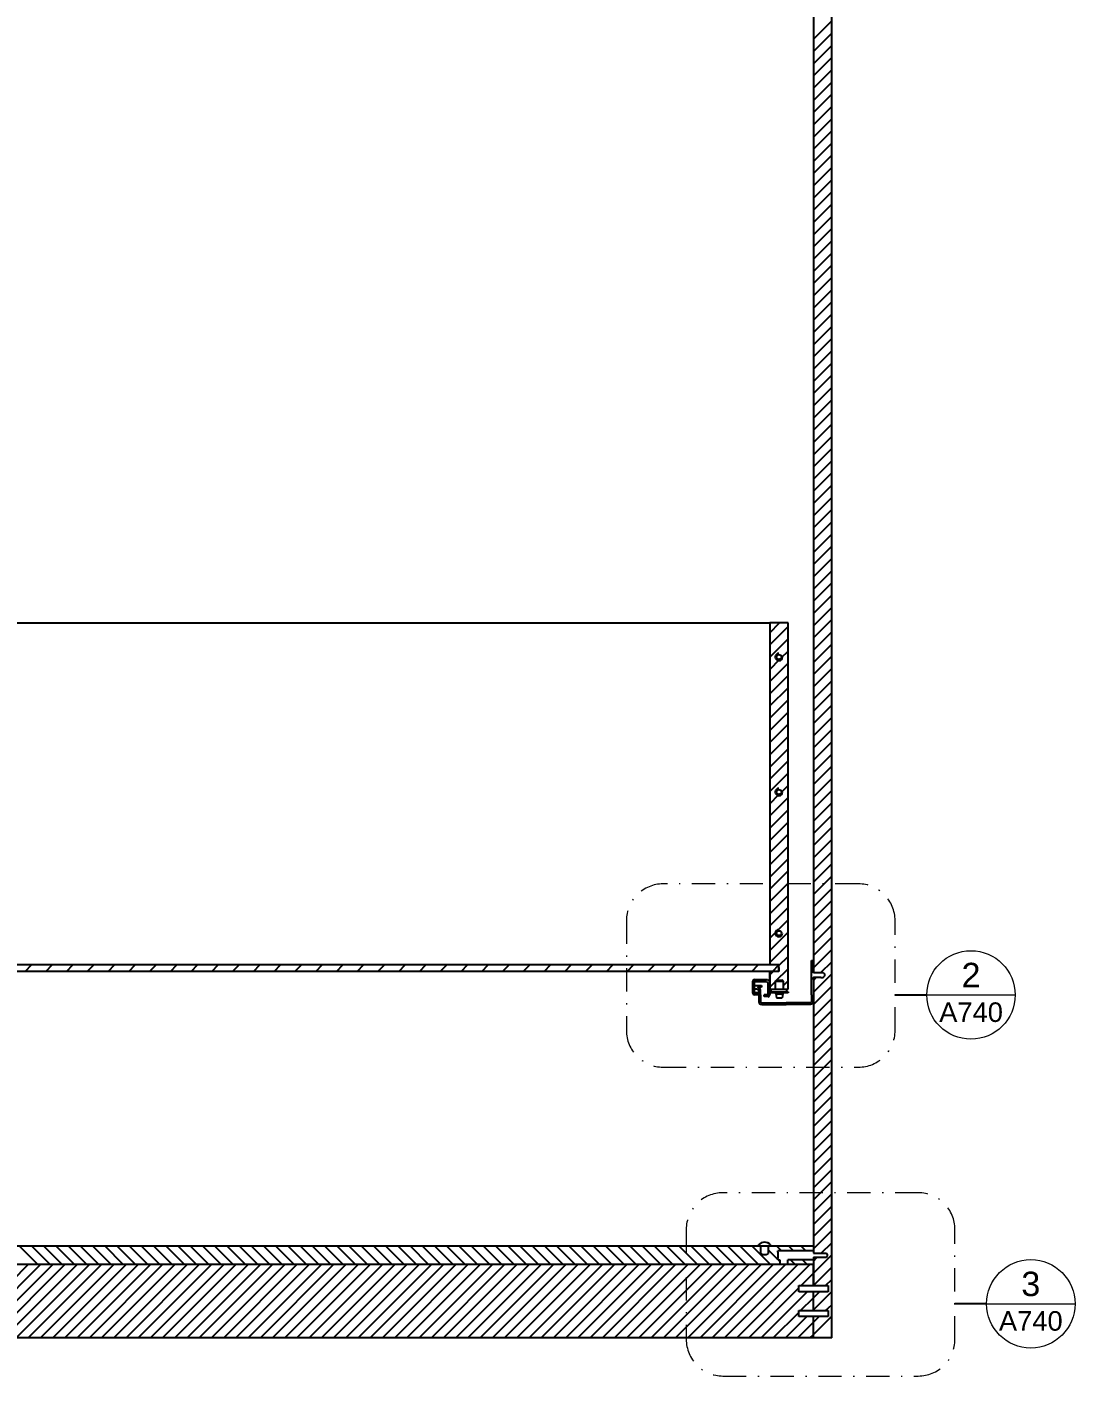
# Model space of a CAD drawing. Header units: centimetres. Extents: x -42 to 1204, y -514 to 706.
# Drawn here: x 44.5 to 130.4, y -514 to -403.5 of the extents above; entities that cross this region are included whole.
import ezdxf
from ezdxf.enums import TextEntityAlignment as Align

# ---------------------------------------------------------------- set-up
doc = ezdxf.new("R2010")
doc.units = ezdxf.units.CM
doc.header["$MEASUREMENT"] = 0
doc.linetypes.add('TRATTOPUNTO', pattern=[25.4, 12.7, -6.35, 0, -6.35])
doc.layers.add('A-ANNO-SYMB', color=3, linetype='Continuous', lineweight=18)
for name, color, linetype in [('filatura', 8, 'Continuous'), ('Livello 1', 175, 'Continuous'), ('particolari', 7, 'Continuous')]:
    doc.layers.add(name, color=color, linetype=linetype)
doc.styles.add('ARIAL', font='Arial.ttf')
doc.styles.get("Standard").update_dxf_attribs({"font": 'Arial.ttf'})

# ---------------------------------------------------------------- blocks, each defined once
blk = doc.blocks.new('DETAGLI')
at = {"layer": 'A-ANNO-SYMB', "linetype": 'Continuous'}
blk.add_line((486.66, 356.17), (504.76, 356.17), dxfattribs=at)
blk.add_circle((495.71, 356.17), 9.05, dxfattribs=at)
for tag, p in [('TAVOLA', (495.71, 362.76)), ('SEZIONE', (495.71, 354.67))]:
    blk.add_attdef(tag, text='', height=5, dxfattribs=at).set_placement(p, align=Align.TOP_CENTER)

msp = doc.modelspace()

# ---------------------------------------------------------------- hatches: boundary and pattern name
h = msp.add_hatch()
h.set_pattern_fill('JIS_WOOD', color=175, scale=1.7)
h.set_pattern_definition([(45, (-535.3846, -1293.5026), (-0.85, 0.85), [])])
h.paths.add_polyline_path([(106.11, -480.51), (106.11, -480.31), (38.75, -480.31), (38.75, -480.81), (39.5, -480.81), (105.36, -480.81), (106.11, -480.81)])

# ---------------------------------------------------------------- linework, layer by layer
for p, q in [((110.43, -504.83), (110.43, -309.63)), ((110.43, -504.83), (110.43, -309.63)), ((108.93, -310.54), (108.93, -480.94)), ((39.5, -452.31), (105.36, -452.31)), ((106.86, -452.31), (105.36, -452.31)), ((105.36, -452.31), (105.36, -470.61)), ((106.86, -482.31), (106.86, -452.31)), ((105.36, -470.61), (105.36, -479.51)), ((105.36, -479.51), (105.36, -480.31)), ((105.36, -480.81), (105.36, -481.41)), ((105.36, -482.31), (105.36, -480.81)), ((106.11, -480.81), (106.11, -480.81)), ((108.93, -481.34), (108.93, -503.91)), ((105.36, -481.41), (105.36, -481.61)), ((105.36, -481.61), (105.36, -481.81)), ((105.36, -481.81), (105.36, -482.31)), ((105.36, -482.31), (106.86, -482.31)), ((108.93, -503.33), (35.93, -503.33)), ((108.93, -504.24), (108.93, -504.83)), ((108.93, -504.83), (35.93, -504.83)), ((108.93, -506.56), (108.93, -504.83)), ((108.93, -504.83), (108.93, -506.56)), ((110.43, -510.83), (110.43, -504.83)), ((110.43, -510.83), (110.43, -504.83)), ((108.93, -508.6), (108.93, -507.06)), ((108.93, -510.83), (108.93, -509.1)), ((110.43, -510.83), (34.43, -510.83))]:
    msp.add_line(p, q)
at = {"color": 175, "linetype": 'Continuous'}
for p, q in [((108.93, -404.55), (110.43, -403.05)), ((108.93, -405.55), (110.43, -404.05)), ((108.93, -406.55), (110.43, -405.05)), ((108.93, -407.55), (110.43, -406.05)), ((108.93, -408.55), (110.43, -407.05)), ((108.93, -409.55), (110.43, -408.05)), ((108.93, -410.55), (110.43, -409.05)), ((108.93, -411.55), (110.43, -410.05)), ((108.93, -412.55), (110.43, -411.05)), ((108.93, -413.55), (110.43, -412.05)), ((108.93, -414.55), (110.43, -413.05)), ((108.93, -415.55), (110.43, -414.05)), ((108.93, -416.55), (110.43, -415.05)), ((108.93, -417.55), (110.43, -416.05)), ((108.93, -418.55), (110.43, -417.05)), ((108.93, -419.55), (110.43, -418.05)), ((108.93, -420.55), (110.43, -419.05)), ((108.93, -421.55), (110.43, -420.05)), ((108.93, -422.55), (110.43, -421.05)), ((108.93, -423.55), (110.43, -422.05)), ((108.93, -424.55), (110.43, -423.05)), ((108.93, -425.55), (110.43, -424.05)), ((108.93, -426.55), (110.43, -425.05)), ((108.93, -427.55), (110.43, -426.05)), ((108.93, -428.55), (110.43, -427.05)), ((108.93, -429.55), (110.43, -428.05)), ((108.93, -430.55), (110.43, -429.05)), ((108.93, -431.55), (110.43, -430.05)), ((108.93, -432.55), (110.43, -431.05)), ((108.93, -433.55), (110.43, -432.05)), ((108.93, -434.55), (110.43, -433.05)), ((108.93, -435.55), (110.43, -434.05)), ((108.93, -436.55), (110.43, -435.05)), ((108.93, -437.55), (110.43, -436.05)), ((108.93, -438.55), (110.43, -437.05)), ((108.93, -439.55), (110.43, -438.05)), ((108.93, -440.55), (110.43, -439.05)), ((108.93, -441.55), (110.43, -440.05)), ((108.93, -442.55), (110.43, -441.05)), ((108.93, -443.55), (110.43, -442.05)), ((108.93, -444.55), (110.43, -443.05)), ((108.93, -445.55), (110.43, -444.05)), ((108.93, -446.55), (110.43, -445.05)), ((108.93, -447.55), (110.43, -446.05)), ((108.93, -448.55), (110.43, -447.05)), ((108.93, -449.55), (110.43, -448.05)), ((108.93, -450.55), (110.43, -449.05)), ((108.93, -451.55), (110.43, -450.05)), ((108.93, -452.55), (110.43, -451.05)), ((105.36, -453.12), (106.16, -452.31)), ((105.36, -454.12), (106.86, -452.62)), ((108.93, -453.55), (110.43, -452.05)), ((105.36, -455.12), (106.86, -453.62)), ((108.93, -454.55), (110.43, -453.05)), ((106.3, -455.18), (106.86, -454.62)), ((108.93, -455.55), (110.43, -454.05)), ((105.36, -456.12), (106.18, -455.3)), ((105.36, -457.12), (106.86, -455.62)), ((108.93, -456.55), (110.43, -455.05)), ((105.36, -458.12), (106.86, -456.62)), ((108.93, -457.55), (110.43, -456.05)), ((108.93, -458.55), (110.43, -457.05)), ((105.36, -459.12), (106.86, -457.62)), ((108.93, -459.55), (110.43, -458.05)), ((105.36, -460.12), (106.86, -458.62)), ((108.93, -460.55), (110.43, -459.05)), ((105.36, -461.12), (106.86, -459.62)), ((108.93, -461.55), (110.43, -460.05)), ((105.36, -462.12), (106.86, -460.62)), ((108.93, -462.55), (110.43, -461.05)), ((105.36, -463.12), (106.86, -461.62)), ((105.36, -464.12), (106.86, -462.62)), ((108.93, -463.55), (110.43, -462.05)), ((105.36, -465.12), (106.86, -463.62)), ((108.93, -464.55), (110.43, -463.05)), ((105.36, -466.12), (106.86, -464.62)), ((108.93, -465.55), (110.43, -464.05)), ((106.31, -466.17), (106.86, -465.62)), ((108.93, -466.55), (110.43, -465.05)), ((105.36, -467.12), (106.11, -466.36)), ((105.36, -468.12), (106.86, -466.62)), ((108.93, -467.55), (110.43, -466.05)), ((108.93, -468.55), (110.43, -467.05)), ((105.36, -469.12), (106.86, -467.62)), ((108.93, -469.55), (110.43, -468.05)), ((105.36, -470.12), (106.86, -468.62)), ((108.93, -470.55), (110.43, -469.05)), ((105.36, -471.12), (106.86, -469.62)), ((108.93, -471.55), (110.43, -470.05)), ((105.36, -472.12), (106.86, -470.62)), ((108.93, -472.55), (110.43, -471.05)), ((105.36, -473.12), (106.86, -471.62)), ((108.93, -473.55), (110.43, -472.05)), ((105.36, -474.12), (106.86, -472.62)), ((105.36, -475.12), (106.86, -473.62)), ((108.93, -474.55), (110.43, -473.05)), ((105.36, -476.12), (106.86, -474.62)), ((108.93, -475.55), (110.43, -474.05)), ((105.36, -477.12), (106.86, -475.62)), ((108.93, -476.55), (110.43, -475.05)), ((105.36, -478.12), (106.86, -476.62)), ((108.93, -477.55), (110.43, -476.05)), ((105.36, -479.12), (106.86, -477.62)), ((108.93, -478.55), (110.43, -477.05)), ((108.93, -479.55), (110.43, -478.05)), ((105.36, -480.12), (106.86, -478.62)), ((108.93, -480.55), (110.43, -479.05)), ((106.11, -480.37), (106.86, -479.62)), ((109.54, -480.94), (110.43, -480.05)), ((105.36, -481.12), (105.66, -480.81)), ((105.84, -481.63), (106.86, -480.62)), ((108.93, -482.55), (110.43, -481.05)), ((108.93, -481.55), (109.14, -481.34)), ((105.36, -482.12), (105.82, -481.66)), ((106.48, -481.99), (106.86, -481.62)), ((108.93, -483.55), (110.43, -482.05)), ((108.93, -484.55), (110.43, -483.05)), ((108.93, -485.55), (110.43, -484.05)), ((108.93, -486.55), (110.43, -485.05)), ((108.93, -487.55), (110.43, -486.05)), ((108.93, -488.55), (110.43, -487.05)), ((108.93, -489.55), (110.43, -488.05)), ((108.93, -490.55), (110.43, -489.05)), ((108.93, -491.55), (110.43, -490.05)), ((108.93, -492.55), (110.43, -491.05)), ((108.93, -493.55), (110.43, -492.05)), ((108.93, -494.55), (110.43, -493.05)), ((108.93, -495.55), (110.43, -494.05)), ((108.93, -496.55), (110.43, -495.05)), ((108.93, -497.55), (110.43, -496.05)), ((108.93, -498.55), (110.43, -497.05)), ((108.93, -499.55), (110.43, -498.05)), ((108.93, -500.55), (110.43, -499.05)), ((108.93, -501.55), (110.43, -500.05)), ((108.93, -502.55), (110.43, -501.05)), ((108.93, -503.55), (110.43, -502.05)), ((45.43, -504.83), (43.93, -503.33)), ((46.43, -504.83), (44.93, -503.33)), ((47.43, -504.83), (45.93, -503.33)), ((48.43, -504.83), (46.93, -503.33)), ((49.43, -504.83), (47.93, -503.33)), ((50.43, -504.83), (48.93, -503.33)), ((51.43, -504.83), (49.93, -503.33)), ((52.43, -504.83), (50.93, -503.33)), ((53.43, -504.83), (51.93, -503.33)), ((54.43, -504.83), (52.93, -503.33)), ((55.43, -504.83), (53.93, -503.33)), ((56.43, -504.83), (54.93, -503.33)), ((57.43, -504.83), (55.93, -503.33)), ((58.43, -504.83), (56.93, -503.33)), ((59.43, -504.83), (57.93, -503.33)), ((60.43, -504.83), (58.93, -503.33)), ((61.43, -504.83), (59.93, -503.33)), ((62.43, -504.83), (60.93, -503.33)), ((63.43, -504.83), (61.93, -503.33)), ((64.43, -504.83), (62.93, -503.33)), ((65.43, -504.83), (63.93, -503.33)), ((66.43, -504.83), (64.93, -503.33)), ((67.43, -504.83), (65.93, -503.33)), ((68.43, -504.83), (66.93, -503.33)), ((69.43, -504.83), (67.93, -503.33)), ((70.43, -504.83), (68.93, -503.33)), ((71.43, -504.83), (69.93, -503.33)), ((72.43, -504.83), (70.93, -503.33)), ((73.43, -504.83), (71.93, -503.33)), ((74.43, -504.83), (72.93, -503.33)), ((75.43, -504.83), (73.93, -503.33)), ((76.43, -504.83), (74.93, -503.33)), ((77.43, -504.83), (75.93, -503.33)), ((78.43, -504.83), (76.93, -503.33)), ((79.43, -504.83), (77.93, -503.33)), ((80.43, -504.83), (78.93, -503.33)), ((81.43, -504.83), (79.93, -503.33)), ((82.43, -504.83), (80.93, -503.33)), ((83.43, -504.83), (81.93, -503.33)), ((84.43, -504.83), (82.93, -503.33)), ((85.43, -504.83), (83.93, -503.33)), ((86.43, -504.83), (84.93, -503.33)), ((87.43, -504.83), (85.93, -503.33)), ((88.43, -504.83), (86.93, -503.33)), ((89.43, -504.83), (87.93, -503.33)), ((90.43, -504.83), (88.93, -503.33)), ((91.43, -504.83), (89.93, -503.33)), ((92.43, -504.83), (90.93, -503.33)), ((93.43, -504.83), (91.93, -503.33)), ((94.43, -504.83), (92.93, -503.33)), ((95.43, -504.83), (93.93, -503.33)), ((96.43, -504.83), (94.93, -503.33)), ((97.43, -504.83), (95.93, -503.33)), ((98.43, -504.83), (96.93, -503.33)), ((99.43, -504.83), (97.93, -503.33)), ((100.43, -504.83), (98.93, -503.33)), ((101.43, -504.83), (99.93, -503.33)), ((102.43, -504.83), (100.93, -503.33)), ((103.43, -504.83), (101.93, -503.33)), ((104.43, -504.83), (102.93, -503.33)), ((105.43, -504.83), (103.93, -503.33)), ((106.31, -503.71), (105.93, -503.33)), ((107.31, -503.71), (106.93, -503.33)), ((108.31, -503.71), (107.93, -503.33)), ((109.57, -503.91), (110.43, -503.05)), ((106.01, -504.41), (105.23, -503.63)), ((107.43, -504.83), (107.05, -504.44)), ((108.43, -504.83), (108.05, -504.44)), ((108.93, -505.55), (110.43, -504.05)), ((108.93, -504.55), (109.24, -504.24)), ((38.65, -510.83), (44.65, -504.83)), ((39.65, -510.83), (45.65, -504.83)), ((40.65, -510.83), (46.65, -504.83)), ((41.65, -510.83), (47.65, -504.83)), ((42.65, -510.83), (48.65, -504.83)), ((43.65, -510.83), (49.65, -504.83)), ((44.65, -510.83), (50.65, -504.83)), ((45.65, -510.83), (51.65, -504.83)), ((46.65, -510.83), (52.65, -504.83)), ((47.65, -510.83), (53.65, -504.83)), ((48.65, -510.83), (54.65, -504.83)), ((49.65, -510.83), (55.65, -504.83)), ((50.65, -510.83), (56.65, -504.83)), ((51.65, -510.83), (57.65, -504.83)), ((52.65, -510.83), (58.65, -504.83)), ((53.65, -510.83), (59.65, -504.83)), ((54.65, -510.83), (60.65, -504.83)), ((55.65, -510.83), (61.65, -504.83)), ((56.65, -510.83), (62.65, -504.83)), ((57.65, -510.83), (63.65, -504.83)), ((58.65, -510.83), (64.65, -504.83)), ((59.65, -510.83), (65.65, -504.83)), ((60.65, -510.83), (66.65, -504.83)), ((61.65, -510.83), (67.65, -504.83)), ((62.65, -510.83), (68.65, -504.83)), ((63.65, -510.83), (69.65, -504.83)), ((64.65, -510.83), (70.65, -504.83)), ((65.65, -510.83), (71.65, -504.83)), ((66.65, -510.83), (72.65, -504.83)), ((67.65, -510.83), (73.65, -504.83)), ((68.65, -510.83), (74.65, -504.83)), ((69.65, -510.83), (75.65, -504.83)), ((70.65, -510.83), (76.65, -504.83)), ((71.65, -510.83), (77.65, -504.83)), ((72.65, -510.83), (78.65, -504.83)), ((73.65, -510.83), (79.65, -504.83)), ((74.65, -510.83), (80.65, -504.83)), ((75.65, -510.83), (81.65, -504.83)), ((76.65, -510.83), (82.65, -504.83)), ((77.65, -510.83), (83.65, -504.83)), ((78.65, -510.83), (84.65, -504.83)), ((79.65, -510.83), (85.65, -504.83)), ((80.65, -510.83), (86.65, -504.83)), ((81.65, -510.83), (87.65, -504.83)), ((82.65, -510.83), (88.65, -504.83)), ((83.65, -510.83), (89.65, -504.83)), ((84.65, -510.83), (90.65, -504.83)), ((85.65, -510.83), (91.65, -504.83)), ((86.65, -510.83), (92.65, -504.83)), ((87.65, -510.83), (93.65, -504.83)), ((88.65, -510.83), (94.65, -504.83)), ((89.65, -510.83), (95.65, -504.83)), ((90.65, -510.83), (96.65, -504.83)), ((91.65, -510.83), (97.65, -504.83)), ((92.65, -510.83), (98.65, -504.83)), ((93.65, -510.83), (99.65, -504.83)), ((94.65, -510.83), (100.65, -504.83)), ((95.65, -510.83), (101.65, -504.83)), ((96.65, -510.83), (102.65, -504.83)), ((97.65, -510.83), (103.65, -504.83)), ((98.65, -510.83), (104.65, -504.83)), ((99.65, -510.83), (105.65, -504.83)), ((100.65, -510.83), (106.65, -504.83)), ((101.65, -510.83), (107.65, -504.83)), ((102.65, -510.83), (108.65, -504.83)), ((107.92, -506.56), (108.93, -505.55)), ((108.93, -506.55), (110.43, -505.05)), ((103.65, -510.83), (107.73, -506.75)), ((108.92, -506.56), (108.93, -506.55)), ((109.92, -506.56), (110.43, -506.05)), ((104.65, -510.83), (108.42, -507.06)), ((107.88, -508.6), (108.93, -507.55)), ((108.93, -508.55), (110.43, -507.05)), ((108.93, -507.55), (109.42, -507.06)), ((105.65, -510.83), (107.73, -508.75)), ((108.88, -508.6), (108.93, -508.55)), ((109.93, -508.6), (110.43, -508.12)), ((106.65, -510.83), (108.38, -509.1)), ((107.65, -510.83), (108.93, -509.55)), ((108.93, -510.55), (110.43, -509.05)), ((108.93, -509.55), (109.4, -509.1)), ((108.65, -510.83), (108.93, -510.55))]:
    msp.add_line(p, q, dxfattribs=at)
at = {"color": 3}
for p, q in [((118.22, -482.78), (115.62, -482.78)), ((123.11, -508.05), (120.52, -508.05))]:
    msp.add_line(p, q, dxfattribs=at)
msp.add_lwpolyline([(106.11, -480.51), (106.11, -480.81), (106.11, -480.31), (38.75, -480.31), (38.75, -480.81), (39.5, -480.81), (105.36, -480.81), (106.11, -480.81), (106.11, -480.81)])
at = {"layer": 'A-ANNO-SYMB', "linetype": 'TRATTOPUNTO', "ltscale": 0.15}
for points in [[(115.62, -485.68), (115.62, -476.68, 0.414214), (112.62, -473.68), (96.62, -473.68, 0.414214), (93.62, -476.68), (93.62, -485.68, 0.414214), (96.62, -488.68), (112.62, -488.68, 0.414214)], [(120.52, -510.96), (120.52, -501.96, 0.414214), (117.52, -498.96), (101.52, -498.96, 0.414214), (98.52, -501.96), (98.52, -510.96, 0.414214), (101.52, -513.96), (117.52, -513.96, 0.414214)]]:
    msp.add_lwpolyline(points, format="xyb", close=True, dxfattribs=at)
at = {"layer": 'filatura'}
for centre in [(106.11, -455.11), (106.11, -466.16), (106.11, -477.71)]:
    msp.add_arc(centre, 0.3, 90, 0, dxfattribs=at)
at = {"layer": 'Livello 1'}
msp.add_line((106.05, -504.44), (106.19, -504.58), dxfattribs=at)
at = {"layer": 'particolari'}
for p, q in [((108.78, -482.76), (108.78, -479.96)), ((108.78, -479.96), (108.93, -479.96)), ((108.78, -479.96), (108.78, -480.71)), ((108.78, -479.96), (108.78, -480.76)), ((108.93, -480.94), (108.78, -480.8)), ((108.93, -481.34), (108.78, -481.47)), ((108.93, -480.94), (109.73, -480.94)), ((109.54, -481.34), (108.93, -481.34)), ((109.54, -481.34), (109.73, -481.34)), ((109.73, -480.94), (109.84, -481.04)), ((109.73, -481.34), (109.84, -481.24)), ((109.84, -481.04), (109.84, -481.24)), ((103.96, -482.6), (103.96, -481.68)), ((104.11, -482.59), (104.11, -481.69)), ((104.11, -481.99), (104.69, -481.99)), ((104.31, -482.29), (104.11, -482.29)), ((104.13, -481.51), (105.16, -481.51)), ((104.14, -481.66), (105.1, -481.66)), ((104.69, -482.14), (104.35, -482.14)), ((104.46, -482.44), (104.46, -482.61)), ((104.61, -482.76), (104.61, -482.39)), ((104.69, -481.99), (104.69, -482.14)), ((105.1, -481.66), (105.21, -481.77)), ((105.16, -481.51), (105.36, -481.71)), ((105.21, -481.77), (105.21, -482.74)), ((105.36, -482.31), (105.36, -482.74)), ((105.46, -482.51), (105.46, -482.31)), ((105.82, -481.65), (105.96, -481.56)), ((105.82, -482.31), (105.82, -481.65)), ((105.82, -481.65), (106.48, -481.65)), ((105.96, -481.56), (106.34, -481.56)), ((106.48, -481.65), (106.34, -481.56)), ((106.48, -482.31), (106.48, -481.65)), ((106.76, -482.51), (106.76, -482.31)), ((104.46, -482.76), (104.11, -482.76)), ((104.46, -482.61), (104.14, -482.61)), ((104.46, -482.76), (104.46, -482.61)), ((104.89, -482.91), (104.89, -482.76)), ((105.18, -482.76), (104.89, -482.76)), ((105.19, -482.91), (104.89, -482.91)), ((105.36, -482.61), (105.36, -482.51)), ((105.36, -482.51), (106.86, -482.51)), ((106.86, -482.61), (105.36, -482.61)), ((105.82, -482.61), (105.82, -482.69)), ((105.82, -482.69), (106.46, -482.69)), ((105.86, -482.69), (105.9, -483.01)), ((105.9, -483.01), (106.38, -483.01)), ((106.42, -482.69), (106.38, -483.01)), ((106.46, -482.69), (106.46, -482.61)), ((106.86, -482.51), (106.86, -482.61)), ((104.43, -503.33), (104.43, -503.23)), ((104.63, -503.93), (104.63, -503.33)), ((105.23, -503.33), (105.23, -503.93)), ((105.23, -503.33), (105.23, -503.93)), ((105.43, -503.23), (105.43, -503.33)), ((104.63, -503.93), (104.8, -504.03)), ((105.06, -504.03), (104.8, -504.03)), ((105.23, -503.93), (105.06, -504.03)), ((106.01, -503.83), (106.01, -503.71)), ((108.93, -503.71), (106.01, -503.71)), ((106.01, -503.83), (106.01, -504.32)), ((106.01, -504.44), (106.01, -504.32)), ((106.11, -504.44), (106.01, -504.44)), ((106.11, -504.44), (106.19, -504.44)), ((106.19, -504.44), (106.19, -504.83)), ((106.83, -504.83), (106.83, -504.44)), ((108.93, -504.44), (106.83, -504.44)), ((108.93, -503.91), (110, -503.91)), ((108.93, -504.24), (110, -504.24)), ((110, -503.91), (110.05, -503.99)), ((110, -504.24), (110.05, -504.16)), ((110.05, -503.99), (110.05, -504.16)), ((107.73, -506.56), (110.13, -506.56)), ((107.73, -507.06), (107.73, -506.56)), ((110.13, -506.56), (110.13, -507.06)), ((108.43, -507.06), (107.73, -507.06)), ((110.13, -507.06), (108.43, -507.06)), ((107.73, -508.6), (110.13, -508.6)), ((107.73, -509.1), (107.73, -508.6)), ((110.13, -508.6), (110.13, -509.1)), ((108.43, -509.1), (107.73, -509.1)), ((110.13, -509.1), (108.43, -509.1))]:
    msp.add_line(p, q, dxfattribs=at)
for points in [[(104.46, -482.76), (104.46, -483.26), (104.46, -483.33, 0.346599), (104.7, -483.56), (106.7, -483.56)], [(104.61, -482.76), (104.61, -483.26), (104.61, -483.32, 0.313791), (104.71, -483.41), (106.7, -483.41)], [(108.78, -482.76), (108.78, -483.26), (108.78, -483.32, -0.313791), (108.68, -483.41), (106.7, -483.41)], [(108.93, -483.33), (108.93, -483.26), (108.93, -483.33, -0.346599), (108.7, -483.56), (106.7, -483.56)]]:
    msp.add_lwpolyline(points, format="xyb", dxfattribs=at)
for centre in [(106.11, -455.11), (106.11, -455.11), (106.11, -466.16), (106.11, -466.16), (106.11, -477.71)]:
    msp.add_circle(centre, 0.2, dxfattribs=at)
for centre, radius, start, end in [((104.14, -481.7), 0.185, 95.0146, 174.9854), ((104.14, -481.7), 0.0346, 101.6025, 168.3975), ((104.28, -482.46), 0.177, 7.9648, 82.0352), ((104.33, -482.41), 0.279, 5.7298, 85.341), ((104.14, -482.58), 0.184, 184.9661, 259.5418), ((104.14, -482.58), 0.0346, 191.6025, 258.3975), ((105.18, -482.73), 0.0346, 283.1476, 348.3975), ((105.18, -482.73), 0.185, 275.6801, 354.9854), ((104.93, -503.69), 0.68, 42.6448, 137.3552)]:
    msp.add_arc(centre, radius, start, end, dxfattribs=at)

# ---------------------------------------------------------------- block references
at = {"layer": 'A-ANNO-SYMB'}
ref = msp.add_blockref('DETAGLI', (-76.45, -625.24), dxfattribs=dict(at, xscale=0.4, yscale=0.4, zscale=0.4))
ref.add_attrib('SEZIONE', 'A740', dxfattribs={"linetype": 'Continuous', "height": 1.6, "style": 'ARIAL'}).set_placement((121.84, -483.38), align=Align.TOP_CENTER)
ref.add_attrib('TAVOLA', '2', dxfattribs={"linetype": 'Continuous', "height": 2, "style": 'ARIAL'}).set_placement((121.84, -480.14), align=Align.TOP_CENTER)
ref = msp.add_blockref('DETAGLI', (-71.55, -650.52), dxfattribs=dict(at, xscale=0.4, yscale=0.4, zscale=0.4))
ref.add_attrib('SEZIONE', 'A740', dxfattribs={"linetype": 'Continuous', "height": 1.6, "style": 'ARIAL'}).set_placement((126.73, -508.65), align=Align.TOP_CENTER)
ref.add_attrib('TAVOLA', '3', dxfattribs={"linetype": 'Continuous', "height": 2, "style": 'ARIAL'}).set_placement((126.73, -505.42), align=Align.TOP_CENTER)

doc.saveas('drawing.dxf')
